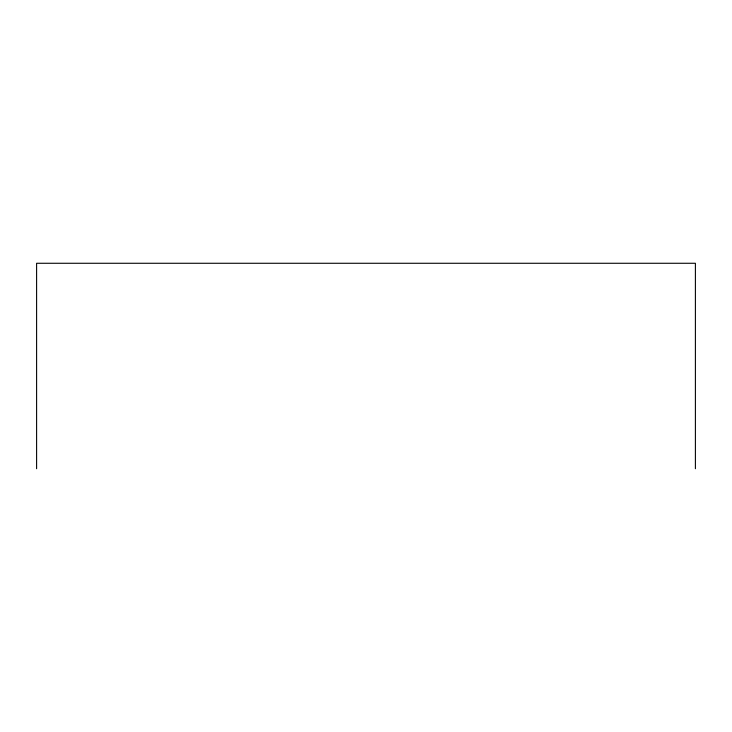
<?xml version="1.0" encoding="UTF-8"?>
<svg xmlns="http://www.w3.org/2000/svg" width="732" height="732" viewBox="0 0 732 732"><rect width="100%" height="100%" fill="white"/><g stroke="black" fill="none" stroke-linecap="round" stroke-linejoin="round"><path stroke-width="1.1" d="M695.4 468.727L695.4 263.273L36.6 263.273L36.6 468.727"/></g></svg>
